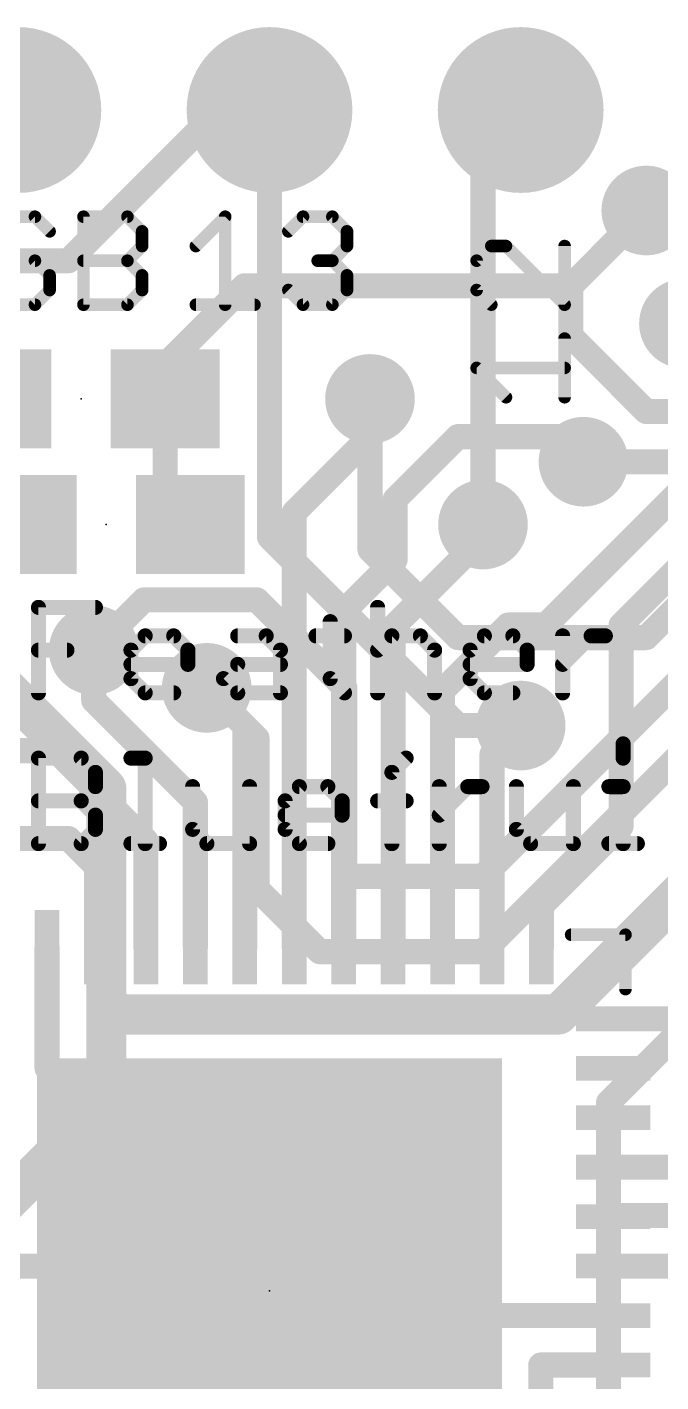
# Model space of a CAD drawing. Extents: x -9.1 to 62.5, y -8.5 to 33.
# Drawn here: x 21.68 to 28.09, y 8.73 to 22.43 of the extents above; entities that cross this region are included whole.
import ezdxf

# ---------------------------------------------------------------- set-up
doc = ezdxf.new("R2010")
doc.units = 0
for name, color, linetype in [('1', 12, 'CONTINUOUS'), ('16', 132, 'CONTINUOUS'), ('17', 110, 'CONTINUOUS'), ('18', 110, 'CONTINUOUS'), ('21', 40, 'CONTINUOUS'), ('23', 40, 'CONTINUOUS')]:
    doc.layers.add(name, color=color, linetype=linetype)

# ---------------------------------------------------------------- blocks, each defined once
blk = doc.blocks.new('ROUNDP')
at = {"const_width": 0.5}
blk.add_lwpolyline([(0, -0.25, 1), (0, 0.25, 1), (0, -0.25)], format="xyb", dxfattribs=at)
blk = doc.blocks.new('RECT')
blk.add_solid([(-0.5, -0.5), (0.5, -0.5), (-0.5, 0.5), (0.5, 0.5)])
blk = doc.blocks.new('ROUNDV')
at = {"const_width": 0.5}
blk.add_lwpolyline([(0, -0.25, 1), (0, 0.25, 1), (0, -0.25)], format="xyb", dxfattribs=at)

msp = doc.modelspace()

# ---------------------------------------------------------------- linework, layer by layer
at = {"layer": '1'}
for points, const_width in [([(19.63, 19.63), (21.59, 21.59)], 0.4064), ([(27.178, 19.812), (27.94, 20.574)], 0.254), ([(23.075, 19.011), (23.876, 19.812)], 0.254), ([(23.876, 19.812), (27.178, 19.812)], 0.254), ([(23.075, 18.669), (23.075, 19.011)], 0.254), ([(23.075, 17.653), (23.075, 18.669)], 0.254), ([(25.146, 18.288), (25.146, 18.669)], 0.254), ([(24.38, 17.522), (25.146, 18.288)], 0.254), ([(25.4, 17.653), (26.035, 18.288)], 0.254), ([(26.035, 18.288), (27.051, 18.288)], 0.254), ([(27.051, 18.288), (27.305, 18.034)], 0.254), ([(27.686, 16.383), (29.21, 17.907)], 0.254), ([(26.924, 16.383), (28.321, 17.78)], 0.254), ([(23.329, 17.399), (23.075, 17.653)], 0.254), ([(25.4, 17.042), (25.4, 17.653)], 0.254), ([(24.38, 13.127), (24.38, 17.522)], 0.254), ([(21.629, 17.399), (21.336, 17.399)], 0.254), ([(25.38, 16.363), (26.289, 17.272)], 0.254), ([(26.289, 17.272), (26.289, 17.399)], 0.254), ([(24.88, 16.522), (25.4, 17.042)], 0.254), ([(24.88, 13.127), (24.88, 16.522)], 0.254), ([(25.38, 13.127), (25.38, 16.363)], 0.254), ([(25.88, 15.72), (26.543, 16.383)], 0.254), ([(26.543, 16.383), (26.924, 16.383)], 0.254), ([(27.686, 14.351), (27.686, 16.383)], 0.254), ([(22.352, 15.621), (22.352, 16.129)], 0.254), ([(22.352, 16.002), (22.352, 16.129)], 0.254), ([(23.88, 15.363), (23.495, 15.748)], 0.254), ([(25.88, 13.127), (25.88, 15.72)], 0.254), ([(23.38, 14.593), (22.352, 15.621)], 0.254), ([(23.88, 13.127), (23.88, 15.363)], 0.254), ([(26.38, 15.077), (26.67, 15.367)], 0.254), ([(20.701, 15.113), (21.971, 15.113)], 0.254), ([(21.971, 15.113), (22.88, 14.204)], 0.254), ([(26.38, 13.127), (26.38, 15.077)], 0.254), ([(23.38, 13.127), (23.38, 14.593)], 0.254), ([(26.88, 13.545), (27.686, 14.351)], 0.254), ([(21.209, 14.224), (22.098, 14.224)], 0.254), ([(22.098, 14.224), (22.38, 13.942)], 0.254), ([(22.88, 14.204), (22.88, 13.127)], 0.254), ([(22.38, 13.942), (22.38, 13.127)], 0.254), ([(26.88, 13.127), (26.88, 13.545)], 0.254), ([(21.88, 13.127), (21.88, 11.902)], 0.254), ([(27.605, 12.402), (28.365, 12.402)], 0.254), ([(21.88, 11.902), (24.13, 9.652)], 0.254), ([(27.605, 10.902), (30.079, 10.902)], 0.254), ([(27.617, 10.414), (27.605, 10.402)], 0.254), ([(29.718, 10.414), (27.617, 10.414)], 0.254), ([(20.655, 9.902), (23.88, 9.902)], 0.254), ([(23.88, 9.902), (24.13, 9.652)], 0.254), ([(27.605, 9.902), (28.706, 9.902)], 0.254), ([(23.38, 8.902), (24.13, 9.652)], 0.254), ([(24.38, 9.402), (24.13, 9.652)], 0.254), ([(27.605, 9.402), (24.38, 9.402)], 0.254), ([(23.38, 8.902), (23.368, 8.89)], 0.254), ([(23.368, 8.89), (23.368, 7.874)], 0.254), ([(23.38, 6.177), (23.38, 8.902)], 0.254), ([(27.605, 8.902), (26.8732, 8.902)], 0.254), ([(26.8732, 8.902), (26.8732, 6.9342)], 0.254)]:
    msp.add_lwpolyline(points, dxfattribs=dict(at, const_width=const_width))
for points, const_width in [([(21.6618, 21.5182, 1), (21.5182, 21.6618)], 0.2032), ([(27.9849, 20.5291, 1), (27.8951, 20.6189)], 0.127), ([(23.876, 19.8755, 1), (23.876, 19.7485)], 0.127), ([(23.9209, 19.7671, 1), (23.8311, 19.8569)], 0.127), ([(27.1331, 19.8569, 1), (27.2229, 19.7671)], 0.127), ([(27.178, 19.7485, 1), (27.178, 19.8755)], 0.127), ([(23.1385, 19.011, 1), (23.0115, 19.011)], 0.127), ([(23.0301, 19.0559, 1), (23.1199, 18.9661)], 0.127), ([(23.1385, 18.669, 1), (23.0115, 18.669)], 0.127), ([(25.2095, 18.669, 1), (25.0825, 18.669)], 0.127), ([(23.0115, 18.669, 1), (23.1385, 18.669)], 0.127), ([(25.1909, 18.2431, 1), (25.1011, 18.3329)], 0.127), ([(26.035, 18.3515, 1), (26.035, 18.2245)], 0.127), ([(26.0799, 18.2431, 1), (25.9901, 18.3329)], 0.127), ([(27.0959, 18.3329, 1), (27.0061, 18.2431)], 0.127), ([(27.051, 18.2245, 1), (27.051, 18.3515)], 0.127), ([(25.0825, 18.288, 1), (25.2095, 18.288)], 0.127), ([(27.2601, 17.9891, 1), (27.3499, 18.0789)], 0.127), ([(23.1199, 17.6979, 1), (23.0301, 17.6081)], 0.127), ([(23.0115, 17.653, 1), (23.1385, 17.653)], 0.127), ([(25.4635, 17.653, 1), (25.3365, 17.653)], 0.127), ([(25.3551, 17.6979, 1), (25.4449, 17.6081)], 0.127), ([(24.4435, 17.522, 1), (24.3165, 17.522)], 0.127), ([(24.3351, 17.5669, 1), (24.4249, 17.4771)], 0.127), ([(21.629, 17.3355, 1), (21.629, 17.4625)], 0.127), ([(23.2841, 17.3541, 1), (23.3739, 17.4439)], 0.127), ([(26.3525, 17.399, 1), (26.2255, 17.399)], 0.127), ([(26.3339, 17.2271, 1), (26.2441, 17.3169)], 0.127), ([(26.2255, 17.272, 1), (26.3525, 17.272)], 0.127), ([(25.4449, 16.9971, 1), (25.3551, 17.0869)], 0.127), ([(25.3365, 17.042, 1), (25.4635, 17.042)], 0.127), ([(24.9435, 16.522, 1), (24.8165, 16.522)], 0.127), ([(24.8351, 16.5669, 1), (24.9249, 16.4771)], 0.127), ([(25.4435, 16.363, 1), (25.3165, 16.363)], 0.127), ([(25.3351, 16.4079, 1), (25.4249, 16.3181)], 0.127), ([(26.543, 16.4465, 1), (26.543, 16.3195)], 0.127), ([(26.5879, 16.3381, 1), (26.4981, 16.4279)], 0.127), ([(26.8791, 16.4279, 1), (26.9689, 16.3381)], 0.127), ([(26.924, 16.3195, 1), (26.924, 16.4465)], 0.127), ([(27.7495, 16.383, 1), (27.6225, 16.383)], 0.127), ([(27.6411, 16.4279, 1), (27.7309, 16.3381)], 0.127), ([(22.4155, 16.129, 1), (22.2885, 16.129)], 0.127), ([(22.4155, 16.129, 1), (22.2885, 16.129)], 0.127), ([(22.2885, 16.002, 1), (22.4155, 16.002)], 0.127), ([(23.5399, 15.7929, 1), (23.4501, 15.7031)], 0.127), ([(25.9435, 15.72, 1), (25.8165, 15.72)], 0.127), ([(25.8351, 15.7649, 1), (25.9249, 15.6751)], 0.127), ([(22.3969, 15.6659, 1), (22.3071, 15.5761)], 0.127), ([(22.2885, 15.621, 1), (22.4155, 15.621)], 0.127), ([(23.9435, 15.363, 1), (23.8165, 15.363)], 0.127), ([(26.7149, 15.3221, 1), (26.6251, 15.4119)], 0.127), ([(23.8351, 15.3181, 1), (23.9249, 15.4079)], 0.127), ([(22.0159, 15.1579, 1), (21.9261, 15.0681)], 0.127), ([(21.971, 15.0495, 1), (21.971, 15.1765)], 0.127), ([(26.4435, 15.077, 1), (26.3165, 15.077)], 0.127), ([(26.3351, 15.1219, 1), (26.4249, 15.0321)], 0.127), ([(23.4435, 14.593, 1), (23.3165, 14.593)], 0.127), ([(23.3351, 14.5481, 1), (23.4249, 14.6379)], 0.127), ([(27.6225, 14.351, 1), (27.7495, 14.351)], 0.127), ([(27.7309, 14.3061, 1), (27.6411, 14.3959)], 0.127), ([(22.1429, 14.2689, 1), (22.0531, 14.1791)], 0.127), ([(22.098, 14.1605, 1), (22.098, 14.2875)], 0.127), ([(22.9435, 14.204, 1), (22.8165, 14.204)], 0.127), ([(22.8351, 14.1591, 1), (22.9249, 14.2489)], 0.127), ([(22.4435, 13.942, 1), (22.3165, 13.942)], 0.127), ([(22.3351, 13.8971, 1), (22.4249, 13.9869)], 0.127), ([(26.9435, 13.545, 1), (26.8165, 13.545)], 0.127), ([(26.8351, 13.5899, 1), (26.9249, 13.5001)], 0.127), ([(21.9435, 13.127, 1), (21.8165, 13.127)], 0.127), ([(22.3165, 13.127, 1), (22.4435, 13.127)], 0.127), ([(22.8165, 13.127, 1), (22.9435, 13.127)], 0.127), ([(23.3165, 13.127, 1), (23.4435, 13.127)], 0.127), ([(23.8165, 13.127, 1), (23.9435, 13.127)], 0.127), ([(24.3165, 13.127, 1), (24.4435, 13.127)], 0.127), ([(24.8165, 13.127, 1), (24.9435, 13.127)], 0.127), ([(25.3165, 13.127, 1), (25.4435, 13.127)], 0.127), ([(25.8165, 13.127, 1), (25.9435, 13.127)], 0.127), ([(26.3165, 13.127, 1), (26.4435, 13.127)], 0.127), ([(26.8165, 13.127, 1), (26.9435, 13.127)], 0.127), ([(27.605, 12.4655, 1), (27.605, 12.3385)], 0.127), ([(21.9249, 11.9469, 1), (21.8351, 11.8571)], 0.127), ([(21.8165, 11.902, 1), (21.9435, 11.902)], 0.127), ([(27.605, 10.9655, 1), (27.605, 10.8385)], 0.127), ([(27.5601, 10.4469, 1), (27.6499, 10.3571)], 0.127), ([(27.617, 10.4775, 1), (27.617, 10.3505)], 0.127), ([(27.6619, 10.3691, 1), (27.5721, 10.4589)], 0.127), ([(23.9249, 9.9469, 1), (23.8351, 9.8571)], 0.127), ([(23.88, 9.8385, 1), (23.88, 9.9655)], 0.127), ([(27.605, 9.9655, 1), (27.605, 9.8385)], 0.127), ([(24.1749, 9.6969, 1), (24.0851, 9.6071)], 0.127), ([(24.1749, 9.6071, 1), (24.0851, 9.6969)], 0.127), ([(24.0851, 9.6071, 1), (24.1749, 9.6969)], 0.127), ([(24.0851, 9.6071, 1), (24.1749, 9.6969)], 0.127), ([(24.38, 9.4655, 1), (24.38, 9.3385)], 0.127), ([(24.3351, 9.3571, 1), (24.4249, 9.4469)], 0.127), ([(27.605, 9.3385, 1), (27.605, 9.4655)], 0.127), ([(23.4315, 8.89, 1), (23.3045, 8.89)], 0.127), ([(23.3231, 8.9349, 1), (23.4129, 8.8451)], 0.127), ([(23.4435, 8.902, 1), (23.3165, 8.902)], 0.127), ([(23.3351, 8.9469, 1), (23.4249, 8.8571)], 0.127), ([(23.4249, 8.8571, 1), (23.3351, 8.9469)], 0.127), ([(26.8732, 8.9655, 1), (26.8732, 8.8385)], 0.127), ([(26.9367, 8.902, 1), (26.8097, 8.902)], 0.127), ([(27.605, 8.8385, 1), (27.605, 8.9655)], 0.127)]:
    msp.add_lwpolyline(points, format="xyb", dxfattribs=dict(at, const_width=const_width))
at = {"layer": '16'}
for points, const_width in [([(22.098, 20.066), (23.622, 21.59)], 0.254), ([(23.622, 21.59), (24.13, 21.59)], 0.254), ([(24.13, 17.272), (24.13, 21.59)], 0.254), ([(26.289, 21.209), (26.67, 21.59)], 0.254), ([(26.289, 17.399), (26.289, 21.209)], 0.254), ([(27.94, 20.574), (27.178, 19.812)], 0.254), ([(9.652, 20.066), (22.098, 20.066)], 0.254), ([(27.178, 19.812), (27.178, 19.304)], 0.254), ([(27.178, 19.304), (27.94, 18.542)], 0.254), ([(27.94, 16.256), (30.734, 19.05)], 0.254), ([(25.146, 18.669), (25.146, 17.145)], 0.254), ([(27.94, 18.542), (28.702, 18.542)], 0.254), ([(26.289, 13.843), (30.607, 18.161)], 0.254), ([(28.956, 18.034), (27.305, 18.034)], 0.254), ([(26.289, 13.081), (30.861, 17.653)], 0.254), ([(26.035, 15.367), (24.13, 17.272)], 0.254), ([(25.146, 17.145), (26.035, 16.256)], 0.254), ([(22.86, 16.637), (22.352, 16.129)], 0.254), ([(24.003, 16.637), (22.86, 16.637)], 0.254), ([(24.892, 15.748), (24.003, 16.637)], 0.254), ([(26.035, 16.256), (27.94, 16.256)], 0.254), ([(21.209, 16.002), (22.479, 14.732)], 0.4064), ([(24.003, 15.24), (23.495, 15.748)], 0.254), ([(24.892, 13.843), (24.892, 15.748)], 0.254), ([(26.67, 15.367), (26.035, 15.367)], 0.254), ([(24.003, 13.716), (24.003, 15.24)], 0.254), ([(22.479, 14.732), (22.479, 12.573)], 0.4064), ([(27.051, 12.446), (29.21, 14.605)], 0.4064), ([(24.638, 13.081), (24.003, 13.716)], 0.254), ([(26.289, 13.843), (24.892, 13.843)], 0.254), ([(26.289, 13.081), (24.638, 13.081)], 0.254), ([(27.559, 11.557), (29.1465, 13.1445)], 0.254), ([(22.479, 12.573), (22.479, 11.557)], 0.4064), ([(22.479, 12.573), (22.606, 12.446)], 0.4064), ([(22.606, 12.446), (27.051, 12.446)], 0.4064), ([(22.479, 11.557), (21.336, 10.414)], 0.4064), ([(27.559, 5.334), (27.559, 11.557)], 0.254)]:
    msp.add_lwpolyline(points, dxfattribs=dict(at, const_width=const_width))
for points, const_width in [([(23.622, 21.6535, 1), (23.622, 21.5265)], 0.127), ([(23.6669, 21.5451, 1), (23.5771, 21.6349)], 0.127), ([(24.1935, 21.59, 1), (24.0665, 21.59)], 0.127), ([(24.13, 21.5265, 1), (24.13, 21.6535)], 0.127), ([(26.7149, 21.5451, 1), (26.6251, 21.6349)], 0.127), ([(26.3525, 21.209, 1), (26.2255, 21.209)], 0.127), ([(26.2441, 21.2539, 1), (26.3339, 21.1641)], 0.127), ([(27.9849, 20.5291, 1), (27.8951, 20.6189)], 0.127), ([(22.0531, 20.1109, 1), (22.1429, 20.0211)], 0.127), ([(22.098, 20.0025, 1), (22.098, 20.1295)], 0.127), ([(27.2415, 19.812, 1), (27.1145, 19.812)], 0.127), ([(27.1331, 19.8569, 1), (27.2229, 19.7671)], 0.127), ([(27.2229, 19.3489, 1), (27.1331, 19.2591)], 0.127), ([(27.1145, 19.304, 1), (27.2415, 19.304)], 0.127), ([(25.2095, 18.669, 1), (25.0825, 18.669)], 0.127), ([(27.94, 18.6055, 1), (27.94, 18.4785)], 0.127), ([(27.8951, 18.4971, 1), (27.9849, 18.5869)], 0.127), ([(27.305, 18.0975, 1), (27.305, 17.9705)], 0.127), ([(24.1749, 17.3169, 1), (24.0851, 17.2271)], 0.127), ([(26.2255, 17.399, 1), (26.3525, 17.399)], 0.127), ([(24.0665, 17.272, 1), (24.1935, 17.272)], 0.127), ([(25.1909, 17.1899, 1), (25.1011, 17.1001)], 0.127), ([(25.0825, 17.145, 1), (25.2095, 17.145)], 0.127), ([(22.86, 16.7005, 1), (22.86, 16.5735)], 0.127), ([(22.9049, 16.5921, 1), (22.8151, 16.6819)], 0.127), ([(24.0479, 16.6819, 1), (23.9581, 16.5921)], 0.127), ([(24.003, 16.5735, 1), (24.003, 16.7005)], 0.127), ([(26.035, 16.3195, 1), (26.035, 16.1925)], 0.127), ([(25.9901, 16.2111, 1), (26.0799, 16.3009)], 0.127), ([(27.8951, 16.3009, 1), (27.9849, 16.2111)], 0.127), ([(27.94, 16.1925, 1), (27.94, 16.3195)], 0.127), ([(22.3071, 16.1739, 1), (22.3969, 16.0841)], 0.127), ([(23.5399, 15.7929, 1), (23.4501, 15.7031)], 0.127), ([(24.9555, 15.748, 1), (24.8285, 15.748)], 0.127), ([(24.8471, 15.7031, 1), (24.9369, 15.7929)], 0.127), ([(26.035, 15.4305, 1), (26.035, 15.3035)], 0.127), ([(26.67, 15.3035, 1), (26.67, 15.4305)], 0.127), ([(24.0665, 15.24, 1), (23.9395, 15.24)], 0.127), ([(23.9581, 15.1951, 1), (24.0479, 15.2849)], 0.127), ([(25.9901, 15.3221, 1), (26.0799, 15.4119)], 0.127), ([(22.5806, 14.732, 1), (22.3774, 14.732)], 0.2032), ([(22.4072, 14.6602, 1), (22.5508, 14.8038)], 0.2032), ([(24.0479, 13.7609, 1), (23.9581, 13.6711)], 0.127), ([(24.892, 13.9065, 1), (24.892, 13.7795)], 0.127), ([(24.8285, 13.843, 1), (24.9555, 13.843)], 0.127), ([(26.2441, 13.8879, 1), (26.3339, 13.7981)], 0.127), ([(26.289, 13.7795, 1), (26.289, 13.9065)], 0.127), ([(23.9395, 13.716, 1), (24.0665, 13.716)], 0.127), ([(24.638, 13.1445, 1), (24.638, 13.0175)], 0.127), ([(24.5931, 13.0361, 1), (24.6829, 13.1259)], 0.127), ([(26.2441, 13.1259, 1), (26.3339, 13.0361)], 0.127), ([(26.289, 13.0175, 1), (26.289, 13.1445)], 0.127), ([(22.5806, 12.573, 1), (22.3774, 12.573)], 0.2032), ([(22.5508, 12.6448, 1), (22.4072, 12.5012)], 0.2032), ([(22.3774, 12.573, 1), (22.5806, 12.573)], 0.2032), ([(22.606, 12.5476, 1), (22.606, 12.3444)], 0.2032), ([(22.5342, 12.3742, 1), (22.6778, 12.5178)], 0.2032), ([(26.9792, 12.5178, 1), (27.1228, 12.3742)], 0.2032), ([(27.051, 12.3444, 1), (27.051, 12.5476)], 0.2032), ([(22.3774, 11.557, 1), (22.5806, 11.557)], 0.2032), ([(22.5508, 11.4852, 1), (22.4072, 11.6288)], 0.2032), ([(27.6225, 11.557, 1), (27.4955, 11.557)], 0.127), ([(27.5141, 11.6019, 1), (27.6039, 11.5121)], 0.127)]:
    msp.add_lwpolyline(points, format="xyb", dxfattribs=dict(at, const_width=const_width))
at = {"layer": '21'}
for points, const_width in [([(21.7576, 20.5113), (21.461, 20.5113)], 0.127), ([(21.9059, 20.363), (21.7576, 20.5113)], 0.127), ([(22.2483, 19.6215), (22.2483, 20.5113)], 0.127), ([(22.2483, 20.5113), (22.6931, 20.5113)], 0.127), ([(22.6931, 20.5113), (22.8414, 20.363)], 0.127), ([(23.385, 20.2147), (23.6816, 20.5113)], 0.127), ([(23.6816, 20.5113), (23.6816, 19.6215)], 0.127), ([(24.3205, 20.363), (24.4688, 20.5113)], 0.127), ([(24.4688, 20.5113), (24.7654, 20.5113)], 0.127), ([(24.7654, 20.5113), (24.9137, 20.363)], 0.127), ([(22.8414, 20.363), (22.8414, 20.2147)], 0.127), ([(24.9137, 20.363), (24.9137, 20.2147)], 0.127), ([(22.8414, 20.2147), (22.6931, 20.0664)], 0.127), ([(24.9137, 20.2147), (24.7654, 20.0664)], 0.127), ([(26.373, 20.2147), (26.2247, 20.0664)], 0.127), ([(26.5213, 20.2147), (26.373, 20.2147)], 0.127), ([(27.1145, 19.6215), (26.5213, 20.2147)], 0.127), ([(27.1145, 20.2147), (27.1145, 19.6215)], 0.127), ([(21.461, 20.0664), (21.7576, 20.0664)], 0.127), ([(21.7576, 20.0664), (21.9059, 19.9181)], 0.127), ([(22.2483, 20.0664), (22.6931, 20.0664)], 0.127), ([(22.6931, 20.0664), (22.8414, 19.9181)], 0.127), ([(24.7654, 20.0664), (24.6171, 20.0664)], 0.127), ([(24.7654, 20.0664), (24.9137, 19.9181)], 0.127), ([(26.2247, 20.0664), (26.2247, 19.7698)], 0.127), ([(21.9059, 19.9181), (21.9059, 19.7698)], 0.127), ([(22.8414, 19.9181), (22.8414, 19.7698)], 0.127), ([(24.9137, 19.9181), (24.9137, 19.7698)], 0.127), ([(21.9059, 19.7698), (21.7576, 19.6215)], 0.127), ([(22.8414, 19.7698), (22.6931, 19.6215)], 0.127), ([(24.4688, 19.6215), (24.3205, 19.7698)], 0.127), ([(24.9137, 19.7698), (24.7654, 19.6215)], 0.127), ([(26.2247, 19.7698), (26.373, 19.6215)], 0.127), ([(21.7576, 19.6215), (21.461, 19.6215)], 0.127), ([(22.6931, 19.6215), (22.2483, 19.6215)], 0.127), ([(23.385, 19.6215), (23.9782, 19.6215)], 0.127), ([(24.7654, 19.6215), (24.4688, 19.6215)], 0.127), ([(27.1145, 18.686), (27.1145, 19.2792)], 0.127), ([(26.5213, 18.686), (26.2247, 18.9826)], 0.127), ([(26.2247, 18.9826), (27.1145, 18.9826)], 0.127), ([(21.7932, 15.6972), (21.7932, 16.5615)], 0.1524), ([(21.7932, 16.5615), (22.3694, 16.5615)], 0.1524), ([(25.2234, 16.5615), (25.2234, 15.6972)], 0.1524), ([(24.7438, 16.4175), (24.7438, 15.8413)], 0.1524), ([(22.7287, 16.1294), (22.8728, 16.2734)], 0.1524), ([(22.8728, 16.2734), (23.1609, 16.2734)], 0.1524), ([(23.1609, 16.2734), (23.3049, 16.1294)], 0.1524), ([(23.8083, 16.2734), (24.0964, 16.2734)], 0.1524), ([(24.0964, 16.2734), (24.2405, 16.1294)], 0.1524), ([(24.5998, 16.2734), (24.8879, 16.2734)], 0.1524), ([(25.2234, 16.1294), (25.3675, 16.2734)], 0.1524), ([(25.3675, 16.2734), (25.6556, 16.2734)], 0.1524), ([(25.6556, 16.2734), (25.7997, 16.1294)], 0.1524), ([(26.159, 16.1294), (26.303, 16.2734)], 0.1524), ([(26.303, 16.2734), (26.5911, 16.2734)], 0.1524), ([(26.5911, 16.2734), (26.7352, 16.1294)], 0.1524), ([(27.0945, 15.6972), (27.0945, 16.2734)], 0.1524), ([(27.0945, 15.9853), (27.3826, 16.2734)], 0.1524), ([(27.3826, 16.2734), (27.5266, 16.2734)], 0.1524), ([(21.7932, 16.1294), (22.0813, 16.1294)], 0.1524), ([(22.7287, 15.8413), (22.7287, 16.1294)], 0.1524), ([(23.3049, 16.1294), (23.3049, 15.9853)], 0.1524), ([(24.2405, 16.1294), (24.2405, 15.6972)], 0.1524), ([(25.7997, 16.1294), (25.7997, 15.6972)], 0.1524), ([(26.159, 15.8413), (26.159, 16.1294)], 0.1524), ([(26.7352, 16.1294), (26.7352, 15.9853)], 0.1524), ([(23.3049, 15.9853), (22.7287, 15.9853)], 0.1524), ([(23.6642, 15.8413), (23.8083, 15.9853)], 0.1524), ([(23.8083, 15.9853), (24.2405, 15.9853)], 0.1524), ([(26.7352, 15.9853), (26.159, 15.9853)], 0.1524), ([(22.8728, 15.6972), (22.7287, 15.8413)], 0.1524), ([(23.8083, 15.6972), (23.6642, 15.8413)], 0.1524), ([(24.7438, 15.8413), (24.8879, 15.6972)], 0.1524), ([(26.303, 15.6972), (26.159, 15.8413)], 0.1524), ([(23.1609, 15.6972), (22.8728, 15.6972)], 0.1524), ([(24.2405, 15.6972), (23.8083, 15.6972)], 0.1524), ([(26.5911, 15.6972), (26.303, 15.6972)], 0.1524), ([(27.7063, 15.1816), (27.7063, 15.0375)], 0.1524), ([(21.7932, 14.1732), (21.7932, 15.0375)], 0.1524), ([(21.7932, 15.0375), (22.2254, 15.0375)], 0.1524), ([(22.2254, 15.0375), (22.3694, 14.8935)], 0.1524), ([(22.7287, 15.0375), (22.8728, 15.0375)], 0.1524), ([(22.8728, 15.0375), (22.8728, 14.1732)], 0.1524), ([(25.3675, 14.8935), (25.5115, 15.0375)], 0.1524), ([(22.3694, 14.8935), (22.3694, 14.7494)], 0.1524), ([(25.3675, 14.1732), (25.3675, 14.8935)], 0.1524), ([(22.3694, 14.7494), (22.2254, 14.6054)], 0.1524), ([(23.3524, 14.7494), (23.3524, 14.3173)], 0.1524), ([(23.9286, 14.1732), (23.9286, 14.7494)], 0.1524), ([(24.2879, 14.6054), (24.432, 14.7494)], 0.1524), ([(24.432, 14.7494), (24.7201, 14.7494)], 0.1524), ([(24.7201, 14.7494), (24.8641, 14.6054)], 0.1524), ([(25.8471, 14.1732), (25.8471, 14.7494)], 0.1524), ([(25.8471, 14.4613), (26.1352, 14.7494)], 0.1524), ([(26.1352, 14.7494), (26.2793, 14.7494)], 0.1524), ([(26.6267, 14.7494), (26.6267, 14.3173)], 0.1524), ([(27.2029, 14.1732), (27.2029, 14.7494)], 0.1524), ([(27.5622, 14.7494), (27.7063, 14.7494)], 0.1524), ([(27.7063, 14.7494), (27.7063, 14.1732)], 0.1524), ([(21.7932, 14.6054), (22.2254, 14.6054)], 0.1524), ([(22.2254, 14.6054), (22.3694, 14.4613)], 0.1524), ([(24.2879, 14.3173), (24.2879, 14.6054)], 0.1524), ([(24.8641, 14.6054), (24.8641, 14.4613)], 0.1524), ([(25.2234, 14.6054), (25.5115, 14.6054)], 0.1524), ([(22.3694, 14.4613), (22.3694, 14.3173)], 0.1524), ([(24.8641, 14.4613), (24.2879, 14.4613)], 0.1524), ([(22.3694, 14.3173), (22.2254, 14.1732)], 0.1524), ([(23.3524, 14.3173), (23.4965, 14.1732)], 0.1524), ([(24.432, 14.1732), (24.2879, 14.3173)], 0.1524), ([(26.6267, 14.3173), (26.7708, 14.1732)], 0.1524), ([(22.2254, 14.1732), (21.7932, 14.1732)], 0.1524), ([(22.7287, 14.1732), (23.0168, 14.1732)], 0.1524), ([(23.4965, 14.1732), (23.9286, 14.1732)], 0.1524), ([(24.7201, 14.1732), (24.432, 14.1732)], 0.1524), ([(26.7708, 14.1732), (27.2029, 14.1732)], 0.1524), ([(27.5622, 14.1732), (27.8503, 14.1732)], 0.1524), ([(27.18, 13.252), (27.73, 13.252)], 0.127), ([(27.73, 13.252), (27.73, 12.702)], 0.127)]:
    msp.add_lwpolyline(points, dxfattribs=dict(at, const_width=const_width))
for points, const_width in [([(21.7801, 20.5337, 1), (21.7352, 20.4888)], 0.0635), ([(21.7576, 20.4795, 1), (21.7576, 20.543)], 0.0635), ([(22.28, 20.5113, 1), (22.2165, 20.5113)], 0.0635), ([(22.2483, 20.543, 1), (22.2483, 20.4795)], 0.0635), ([(22.7156, 20.5337, 1), (22.6707, 20.4888)], 0.0635), ([(22.6931, 20.4795, 1), (22.6931, 20.543)], 0.0635), ([(23.7133, 20.5113, 1), (23.6498, 20.5113)], 0.0635), ([(23.704, 20.4888, 1), (23.6591, 20.5337)], 0.0635), ([(24.4688, 20.543, 1), (24.4688, 20.4795)], 0.0635), ([(24.4912, 20.4888, 1), (24.4463, 20.5337)], 0.0635), ([(24.7878, 20.5337, 1), (24.7429, 20.4888)], 0.0635), ([(24.7654, 20.4795, 1), (24.7654, 20.543)], 0.0635), ([(21.8835, 20.3405, 1), (21.9284, 20.3854)], 0.0635), ([(22.8732, 20.363, 1), (22.8097, 20.363)], 0.0635), ([(22.819, 20.3405, 1), (22.8639, 20.3854)], 0.0635), ([(24.298, 20.3854, 1), (24.343, 20.3405)], 0.0635), ([(24.9454, 20.363, 1), (24.8819, 20.363)], 0.0635), ([(24.8912, 20.3405, 1), (24.9361, 20.3854)], 0.0635), ([(22.8639, 20.1922, 1), (22.819, 20.2371)], 0.0635), ([(24.9361, 20.1922, 1), (24.8912, 20.2371)], 0.0635), ([(26.373, 20.2464, 1), (26.373, 20.1829)], 0.0635), ([(26.3955, 20.1922, 1), (26.3506, 20.2371)], 0.0635), ([(26.5438, 20.2371, 1), (26.4989, 20.1922)], 0.0635), ([(26.5213, 20.1829, 1), (26.5213, 20.2464)], 0.0635), ([(27.1462, 20.2147, 1), (27.0828, 20.2147)], 0.0635), ([(22.8097, 20.2147, 1), (22.8732, 20.2147)], 0.0635), ([(23.3625, 20.2371, 1), (23.4074, 20.1922)], 0.0635), ([(24.8819, 20.2147, 1), (24.9454, 20.2147)], 0.0635), ([(21.7801, 20.0888, 1), (21.7352, 20.0439)], 0.0635), ([(21.7576, 20.0346, 1), (21.7576, 20.0981)], 0.0635), ([(22.2483, 20.0981, 1), (22.2483, 20.0346)], 0.0635), ([(22.7156, 20.0888, 1), (22.6707, 20.0439)], 0.0635), ([(22.6707, 20.0888, 1), (22.7156, 20.0439)], 0.0635), ([(22.6931, 20.0346, 1), (22.6931, 20.0981)], 0.0635), ([(24.6171, 20.0981, 1), (24.6171, 20.0346)], 0.0635), ([(24.7878, 20.0888, 1), (24.7429, 20.0439)], 0.0635), ([(24.7429, 20.0888, 1), (24.7878, 20.0439)], 0.0635), ([(24.7654, 20.0346, 1), (24.7654, 20.0981)], 0.0635), ([(26.2565, 20.0664, 1), (26.193, 20.0664)], 0.0635), ([(26.2023, 20.0888, 1), (26.2472, 20.0439)], 0.0635), ([(21.9377, 19.9181, 1), (21.8742, 19.9181)], 0.0635), ([(21.8835, 19.8956, 1), (21.9284, 19.9405)], 0.0635), ([(22.8732, 19.9181, 1), (22.8097, 19.9181)], 0.0635), ([(22.819, 19.8956, 1), (22.8639, 19.9405)], 0.0635), ([(24.9454, 19.9181, 1), (24.8819, 19.9181)], 0.0635), ([(24.8912, 19.8956, 1), (24.9361, 19.9405)], 0.0635), ([(21.8742, 19.7698, 1), (21.9377, 19.7698)], 0.0635), ([(21.9284, 19.7473, 1), (21.8835, 19.7922)], 0.0635), ([(22.8097, 19.7698, 1), (22.8732, 19.7698)], 0.0635), ([(22.8639, 19.7473, 1), (22.819, 19.7922)], 0.0635), ([(24.343, 19.7922, 1), (24.298, 19.7473)], 0.0635), ([(24.8819, 19.7698, 1), (24.9454, 19.7698)], 0.0635), ([(24.9361, 19.7473, 1), (24.8912, 19.7922)], 0.0635), ([(26.2472, 19.7922, 1), (26.2023, 19.7473)], 0.0635), ([(26.193, 19.7698, 1), (26.2565, 19.7698)], 0.0635), ([(21.7352, 19.644, 1), (21.7801, 19.599)], 0.0635), ([(21.7576, 19.5898, 1), (21.7576, 19.6532)], 0.0635), ([(22.2165, 19.6215, 1), (22.28, 19.6215)], 0.0635), ([(22.2483, 19.6532, 1), (22.2483, 19.5898)], 0.0635), ([(22.6707, 19.644, 1), (22.7156, 19.599)], 0.0635), ([(22.6931, 19.5898, 1), (22.6931, 19.6532)], 0.0635), ([(23.385, 19.6532, 1), (23.385, 19.5898)], 0.0635), ([(23.6498, 19.6215, 1), (23.7133, 19.6215)], 0.0635), ([(23.9782, 19.5898, 1), (23.9782, 19.6532)], 0.0635), ([(24.4688, 19.6532, 1), (24.4688, 19.5898)], 0.0635), ([(24.4463, 19.599, 1), (24.4912, 19.644)], 0.0635), ([(24.7429, 19.644, 1), (24.7878, 19.599)], 0.0635), ([(24.7654, 19.5898, 1), (24.7654, 19.6532)], 0.0635), ([(26.3506, 19.599, 1), (26.3955, 19.644)], 0.0635), ([(27.0828, 19.6215, 1), (27.1462, 19.6215)], 0.0635), ([(27.092, 19.599, 1), (27.137, 19.644)], 0.0635), ([(27.1462, 19.2792, 1), (27.0828, 19.2792)], 0.0635), ([(26.2247, 19.0143, 1), (26.2247, 18.9508)], 0.0635), ([(26.2472, 19.005, 1), (26.2023, 18.9601)], 0.0635), ([(27.1145, 18.9508, 1), (27.1145, 19.0143)], 0.0635), ([(26.4989, 18.6635, 1), (26.5438, 18.7084)], 0.0635), ([(27.0828, 18.686, 1), (27.1462, 18.686)], 0.0635), ([(21.8313, 16.5615, 1), (21.7551, 16.5615)], 0.0762), ([(21.7932, 16.5996, 1), (21.7932, 16.5234)], 0.0762), ([(22.3694, 16.5234, 1), (22.3694, 16.5996)], 0.0762), ([(25.2615, 16.5615, 1), (25.1853, 16.5615)], 0.0762), ([(24.7819, 16.4175, 1), (24.7057, 16.4175)], 0.0762), ([(22.8728, 16.3115, 1), (22.8728, 16.2353)], 0.0762), ([(22.8997, 16.2465, 1), (22.8458, 16.3004)], 0.0762), ([(23.1878, 16.3004, 1), (23.1339, 16.2465)], 0.0762), ([(23.1609, 16.2353, 1), (23.1609, 16.3115)], 0.0762), ([(23.8083, 16.3115, 1), (23.8083, 16.2353)], 0.0762), ([(24.1233, 16.3004, 1), (24.0695, 16.2465)], 0.0762), ([(24.0964, 16.2353, 1), (24.0964, 16.3115)], 0.0762), ([(24.5998, 16.3115, 1), (24.5998, 16.2353)], 0.0762), ([(24.8879, 16.2353, 1), (24.8879, 16.3115)], 0.0762), ([(25.3675, 16.3115, 1), (25.3675, 16.2353)], 0.0762), ([(25.3944, 16.2465, 1), (25.3405, 16.3004)], 0.0762), ([(25.6825, 16.3004, 1), (25.6287, 16.2465)], 0.0762), ([(25.6556, 16.2353, 1), (25.6556, 16.3115)], 0.0762), ([(26.303, 16.3115, 1), (26.303, 16.2353)], 0.0762), ([(26.33, 16.2465, 1), (26.2761, 16.3004)], 0.0762), ([(26.6181, 16.3004, 1), (26.5642, 16.2465)], 0.0762), ([(26.5911, 16.2353, 1), (26.5911, 16.3115)], 0.0762), ([(27.1326, 16.2734, 1), (27.0564, 16.2734)], 0.0762), ([(27.3826, 16.3115, 1), (27.3826, 16.2353)], 0.0762), ([(27.4095, 16.2465, 1), (27.3556, 16.3004)], 0.0762), ([(27.5266, 16.2353, 1), (27.5266, 16.3115)], 0.0762), ([(21.7932, 16.1675, 1), (21.7932, 16.0913)], 0.0762), ([(22.0813, 16.0913, 1), (22.0813, 16.1675)], 0.0762), ([(22.7668, 16.1294, 1), (22.6906, 16.1294)], 0.0762), ([(22.7018, 16.1563, 1), (22.7557, 16.1024)], 0.0762), ([(23.343, 16.1294, 1), (23.2668, 16.1294)], 0.0762), ([(23.278, 16.1024, 1), (23.3319, 16.1563)], 0.0762), ([(24.2786, 16.1294, 1), (24.2024, 16.1294)], 0.0762), ([(24.2135, 16.1024, 1), (24.2674, 16.1563)], 0.0762), ([(25.1965, 16.1563, 1), (25.2504, 16.1024)], 0.0762), ([(25.8378, 16.1294, 1), (25.7616, 16.1294)], 0.0762), ([(25.7727, 16.1024, 1), (25.8266, 16.1563)], 0.0762), ([(26.132, 16.1563, 1), (26.1859, 16.1024)], 0.0762), ([(26.1971, 16.1294, 1), (26.1209, 16.1294)], 0.0762), ([(26.7733, 16.1294, 1), (26.6971, 16.1294)], 0.0762), ([(26.7082, 16.1024, 1), (26.7621, 16.1563)], 0.0762), ([(22.7287, 16.0234, 1), (22.7287, 15.9472)], 0.0762), ([(23.3049, 15.9472, 1), (23.3049, 16.0234)], 0.0762), ([(23.8083, 16.0234, 1), (23.8083, 15.9472)], 0.0762), ([(23.8352, 15.9584, 1), (23.7814, 16.0123)], 0.0762), ([(24.2405, 15.9472, 1), (24.2405, 16.0234)], 0.0762), ([(26.159, 16.0234, 1), (26.159, 15.9472)], 0.0762), ([(26.7352, 15.9472, 1), (26.7352, 16.0234)], 0.0762), ([(27.0675, 16.0123, 1), (27.1214, 15.9584)], 0.0762), ([(22.7557, 15.8682, 1), (22.7018, 15.8143)], 0.0762), ([(23.2668, 15.9853, 1), (23.343, 15.9853)], 0.0762), ([(23.6912, 15.8682, 1), (23.6373, 15.8143)], 0.0762), ([(23.6373, 15.8682, 1), (23.6912, 15.8143)], 0.0762), ([(24.7708, 15.8682, 1), (24.7169, 15.8143)], 0.0762), ([(26.1859, 15.8682, 1), (26.132, 15.8143)], 0.0762), ([(26.6971, 15.9853, 1), (26.7733, 15.9853)], 0.0762), ([(22.6906, 15.8413, 1), (22.7668, 15.8413)], 0.0762), ([(22.8728, 15.7353, 1), (22.8728, 15.6591)], 0.0762), ([(22.8458, 15.6703, 1), (22.8997, 15.7241)], 0.0762), ([(23.1609, 15.6591, 1), (23.1609, 15.7353)], 0.0762), ([(23.8083, 15.7353, 1), (23.8083, 15.6591)], 0.0762), ([(23.7814, 15.6703, 1), (23.8352, 15.7241)], 0.0762), ([(24.2405, 15.6591, 1), (24.2405, 15.7353)], 0.0762), ([(24.7057, 15.8413, 1), (24.7819, 15.8413)], 0.0762), ([(24.8609, 15.6703, 1), (24.9148, 15.7241)], 0.0762), ([(26.1209, 15.8413, 1), (26.1971, 15.8413)], 0.0762), ([(26.303, 15.7353, 1), (26.303, 15.6591)], 0.0762), ([(26.2761, 15.6703, 1), (26.33, 15.7241)], 0.0762), ([(26.5911, 15.6591, 1), (26.5911, 15.7353)], 0.0762), ([(21.7551, 15.6972, 1), (21.8313, 15.6972)], 0.0762), ([(24.2024, 15.6972, 1), (24.2786, 15.6972)], 0.0762), ([(25.1853, 15.6972, 1), (25.2615, 15.6972)], 0.0762), ([(25.7616, 15.6972, 1), (25.8378, 15.6972)], 0.0762), ([(27.0564, 15.6972, 1), (27.1326, 15.6972)], 0.0762), ([(27.7444, 15.1816, 1), (27.6682, 15.1816)], 0.0762), ([(21.8313, 15.0375, 1), (21.7551, 15.0375)], 0.0762), ([(21.7932, 15.0756, 1), (21.7932, 14.9994)], 0.0762), ([(22.2523, 15.0645, 1), (22.1984, 15.0106)], 0.0762), ([(22.2254, 14.9994, 1), (22.2254, 15.0756)], 0.0762), ([(22.7287, 15.0756, 1), (22.7287, 14.9994)], 0.0762), ([(22.9109, 15.0375, 1), (22.8347, 15.0375)], 0.0762), ([(22.8728, 14.9994, 1), (22.8728, 15.0756)], 0.0762), ([(25.5385, 15.0106, 1), (25.4846, 15.0645)], 0.0762), ([(27.6682, 15.0375, 1), (27.7444, 15.0375)], 0.0762), ([(22.4075, 14.8935, 1), (22.3313, 14.8935)], 0.0762), ([(22.3425, 14.8665, 1), (22.3964, 14.9204)], 0.0762), ([(25.3405, 14.9204, 1), (25.3944, 14.8665)], 0.0762), ([(25.4056, 14.8935, 1), (25.3294, 14.8935)], 0.0762), ([(22.3964, 14.7225, 1), (22.3425, 14.7764)], 0.0762), ([(23.3905, 14.7494, 1), (23.3143, 14.7494)], 0.0762), ([(23.9667, 14.7494, 1), (23.8905, 14.7494)], 0.0762), ([(24.432, 14.7875, 1), (24.432, 14.7113)], 0.0762), ([(24.4589, 14.7225, 1), (24.405, 14.7764)], 0.0762), ([(24.747, 14.7764, 1), (24.6931, 14.7225)], 0.0762), ([(24.7201, 14.7113, 1), (24.7201, 14.7875)], 0.0762), ([(25.8852, 14.7494, 1), (25.809, 14.7494)], 0.0762), ([(26.1352, 14.7875, 1), (26.1352, 14.7113)], 0.0762), ([(26.1622, 14.7225, 1), (26.1083, 14.7764)], 0.0762), ([(26.2793, 14.7113, 1), (26.2793, 14.7875)], 0.0762), ([(26.6648, 14.7494, 1), (26.5886, 14.7494)], 0.0762), ([(27.241, 14.7494, 1), (27.1648, 14.7494)], 0.0762), ([(27.5622, 14.7875, 1), (27.5622, 14.7113)], 0.0762), ([(27.7444, 14.7494, 1), (27.6682, 14.7494)], 0.0762), ([(27.7063, 14.7113, 1), (27.7063, 14.7875)], 0.0762), ([(21.7932, 14.6435, 1), (21.7932, 14.5673)], 0.0762), ([(22.2523, 14.6323, 1), (22.1984, 14.5784)], 0.0762), ([(22.1984, 14.6323, 1), (22.2523, 14.5784)], 0.0762), ([(22.2254, 14.5673, 1), (22.2254, 14.6435)], 0.0762), ([(22.3313, 14.7494, 1), (22.4075, 14.7494)], 0.0762), ([(24.326, 14.6054, 1), (24.2498, 14.6054)], 0.0762), ([(24.261, 14.6323, 1), (24.3149, 14.5784)], 0.0762), ([(24.9022, 14.6054, 1), (24.826, 14.6054)], 0.0762), ([(24.8372, 14.5784, 1), (24.8911, 14.6323)], 0.0762), ([(25.2234, 14.6435, 1), (25.2234, 14.5673)], 0.0762), ([(25.5115, 14.5673, 1), (25.5115, 14.6435)], 0.0762), ([(22.4075, 14.4613, 1), (22.3313, 14.4613)], 0.0762), ([(22.3425, 14.4344, 1), (22.3964, 14.4883)], 0.0762), ([(24.2879, 14.4994, 1), (24.2879, 14.4232)], 0.0762), ([(24.8641, 14.4232, 1), (24.8641, 14.4994)], 0.0762), ([(25.8202, 14.4883, 1), (25.8741, 14.4344)], 0.0762), ([(22.3964, 14.2903, 1), (22.3425, 14.3442)], 0.0762), ([(23.3793, 14.3442, 1), (23.3255, 14.2903)], 0.0762), ([(24.3149, 14.3442, 1), (24.261, 14.2903)], 0.0762), ([(24.826, 14.4613, 1), (24.9022, 14.4613)], 0.0762), ([(26.6537, 14.3442, 1), (26.5998, 14.2903)], 0.0762), ([(21.7932, 14.2113, 1), (21.7932, 14.1351)], 0.0762), ([(22.2254, 14.1351, 1), (22.2254, 14.2113)], 0.0762), ([(22.3313, 14.3173, 1), (22.4075, 14.3173)], 0.0762), ([(22.7287, 14.2113, 1), (22.7287, 14.1351)], 0.0762), ([(23.0168, 14.1351, 1), (23.0168, 14.2113)], 0.0762), ([(23.3143, 14.3173, 1), (23.3905, 14.3173)], 0.0762), ([(23.4965, 14.2113, 1), (23.4965, 14.1351)], 0.0762), ([(23.9286, 14.1351, 1), (23.9286, 14.2113)], 0.0762), ([(24.2498, 14.3173, 1), (24.326, 14.3173)], 0.0762), ([(24.432, 14.2113, 1), (24.432, 14.1351)], 0.0762), ([(24.7201, 14.1351, 1), (24.7201, 14.2113)], 0.0762), ([(26.5886, 14.3173, 1), (26.6648, 14.3173)], 0.0762), ([(26.7708, 14.2113, 1), (26.7708, 14.1351)], 0.0762), ([(27.2029, 14.1351, 1), (27.2029, 14.2113)], 0.0762), ([(27.5622, 14.2113, 1), (27.5622, 14.1351)], 0.0762), ([(27.8503, 14.1351, 1), (27.8503, 14.2113)], 0.0762), ([(21.7551, 14.1732, 1), (21.8313, 14.1732)], 0.0762), ([(22.1984, 14.2001, 1), (22.2523, 14.1463)], 0.0762), ([(22.8347, 14.1732, 1), (22.9109, 14.1732)], 0.0762), ([(23.4695, 14.1463, 1), (23.5234, 14.2001)], 0.0762), ([(23.8905, 14.1732, 1), (23.9667, 14.1732)], 0.0762), ([(24.405, 14.1463, 1), (24.4589, 14.2001)], 0.0762), ([(25.3294, 14.1732, 1), (25.4056, 14.1732)], 0.0762), ([(25.809, 14.1732, 1), (25.8852, 14.1732)], 0.0762), ([(26.7438, 14.1463, 1), (26.7977, 14.2001)], 0.0762), ([(27.1648, 14.1732, 1), (27.241, 14.1732)], 0.0762), ([(27.6682, 14.1732, 1), (27.7444, 14.1732)], 0.0762), ([(27.18, 13.2838, 1), (27.18, 13.2203)], 0.0635), ([(27.7617, 13.252, 1), (27.6983, 13.252)], 0.0635), ([(27.73, 13.2203, 1), (27.73, 13.2838)], 0.0635), ([(27.6983, 12.702, 1), (27.7617, 12.702)], 0.0635)]:
    msp.add_lwpolyline(points, format="xyb", dxfattribs=dict(at, const_width=const_width))
at = {"layer": '23'}
for p in [(22.225, 18.669), (22.479, 17.399), (24.13, 9.652)]:
    msp.add_point(p, dxfattribs=at)

# ---------------------------------------------------------------- block references
at = {"layer": '1', "xscale": 1.1}
for p in [(21.375, 18.669), (23.075, 18.669)]:
    msp.add_blockref('RECT', p, dxfattribs=at)
at = {"layer": '1', "xscale": 1.1, "rotation": 180}
for p in [(21.629, 17.399), (23.329, 17.399)]:
    msp.add_blockref('RECT', p, dxfattribs=at)
at = {"layer": '1', "xscale": 0.75, "yscale": 0.25}
for p, rotation in [((21.88, 13.127), 270), ((22.38, 13.127), 270), ((22.88, 13.127), 270), ((23.38, 13.127), 270), ((23.88, 13.127), 270), ((24.38, 13.127), 270), ((24.88, 13.127), 270), ((25.38, 13.127), 270), ((25.88, 13.127), 270), ((26.38, 13.127), 270), ((26.88, 13.127), 270), ((27.605, 12.402), 180), ((27.605, 11.902), 180), ((27.605, 11.402), 180), ((27.605, 10.902), 180), ((27.605, 10.402), 180), ((27.605, 9.902), 180), ((27.605, 9.402), 180), ((27.605, 8.902), 180)]:
    msp.add_blockref('RECT', p, dxfattribs=dict(at, rotation=rotation))
at = {"layer": '1', "xscale": 4.7, "yscale": 4.7}
msp.add_blockref('RECT', (24.13, 9.652), dxfattribs=at)
at = {"layer": '17', "xscale": 1.6764, "yscale": 1.6764, "rotation": 90}
for p in [(21.59, 21.59), (21.59, 21.59), (24.13, 21.59), (24.13, 21.59), (26.67, 21.59), (26.67, 21.59)]:
    msp.add_blockref('ROUNDP', p, dxfattribs=at)
at = {"layer": '18', "xscale": 0.9064, "yscale": 0.9064}
for p in [(27.94, 20.574), (27.94, 20.574), (28.321, 19.431), (28.321, 19.431), (25.146, 18.669), (25.146, 18.669), (27.305, 18.034), (27.305, 18.034), (26.289, 17.399), (26.289, 17.399), (22.352, 16.129), (22.352, 16.129), (23.495, 15.748), (23.495, 15.748), (26.67, 15.367), (26.67, 15.367), (24.13, 11.43), (24.13, 11.43), (22.352, 9.652), (22.352, 9.652), (25.908, 9.525), (25.908, 9.525)]:
    msp.add_blockref('ROUNDV', p, dxfattribs=at)

doc.saveas('drawing.dxf')
